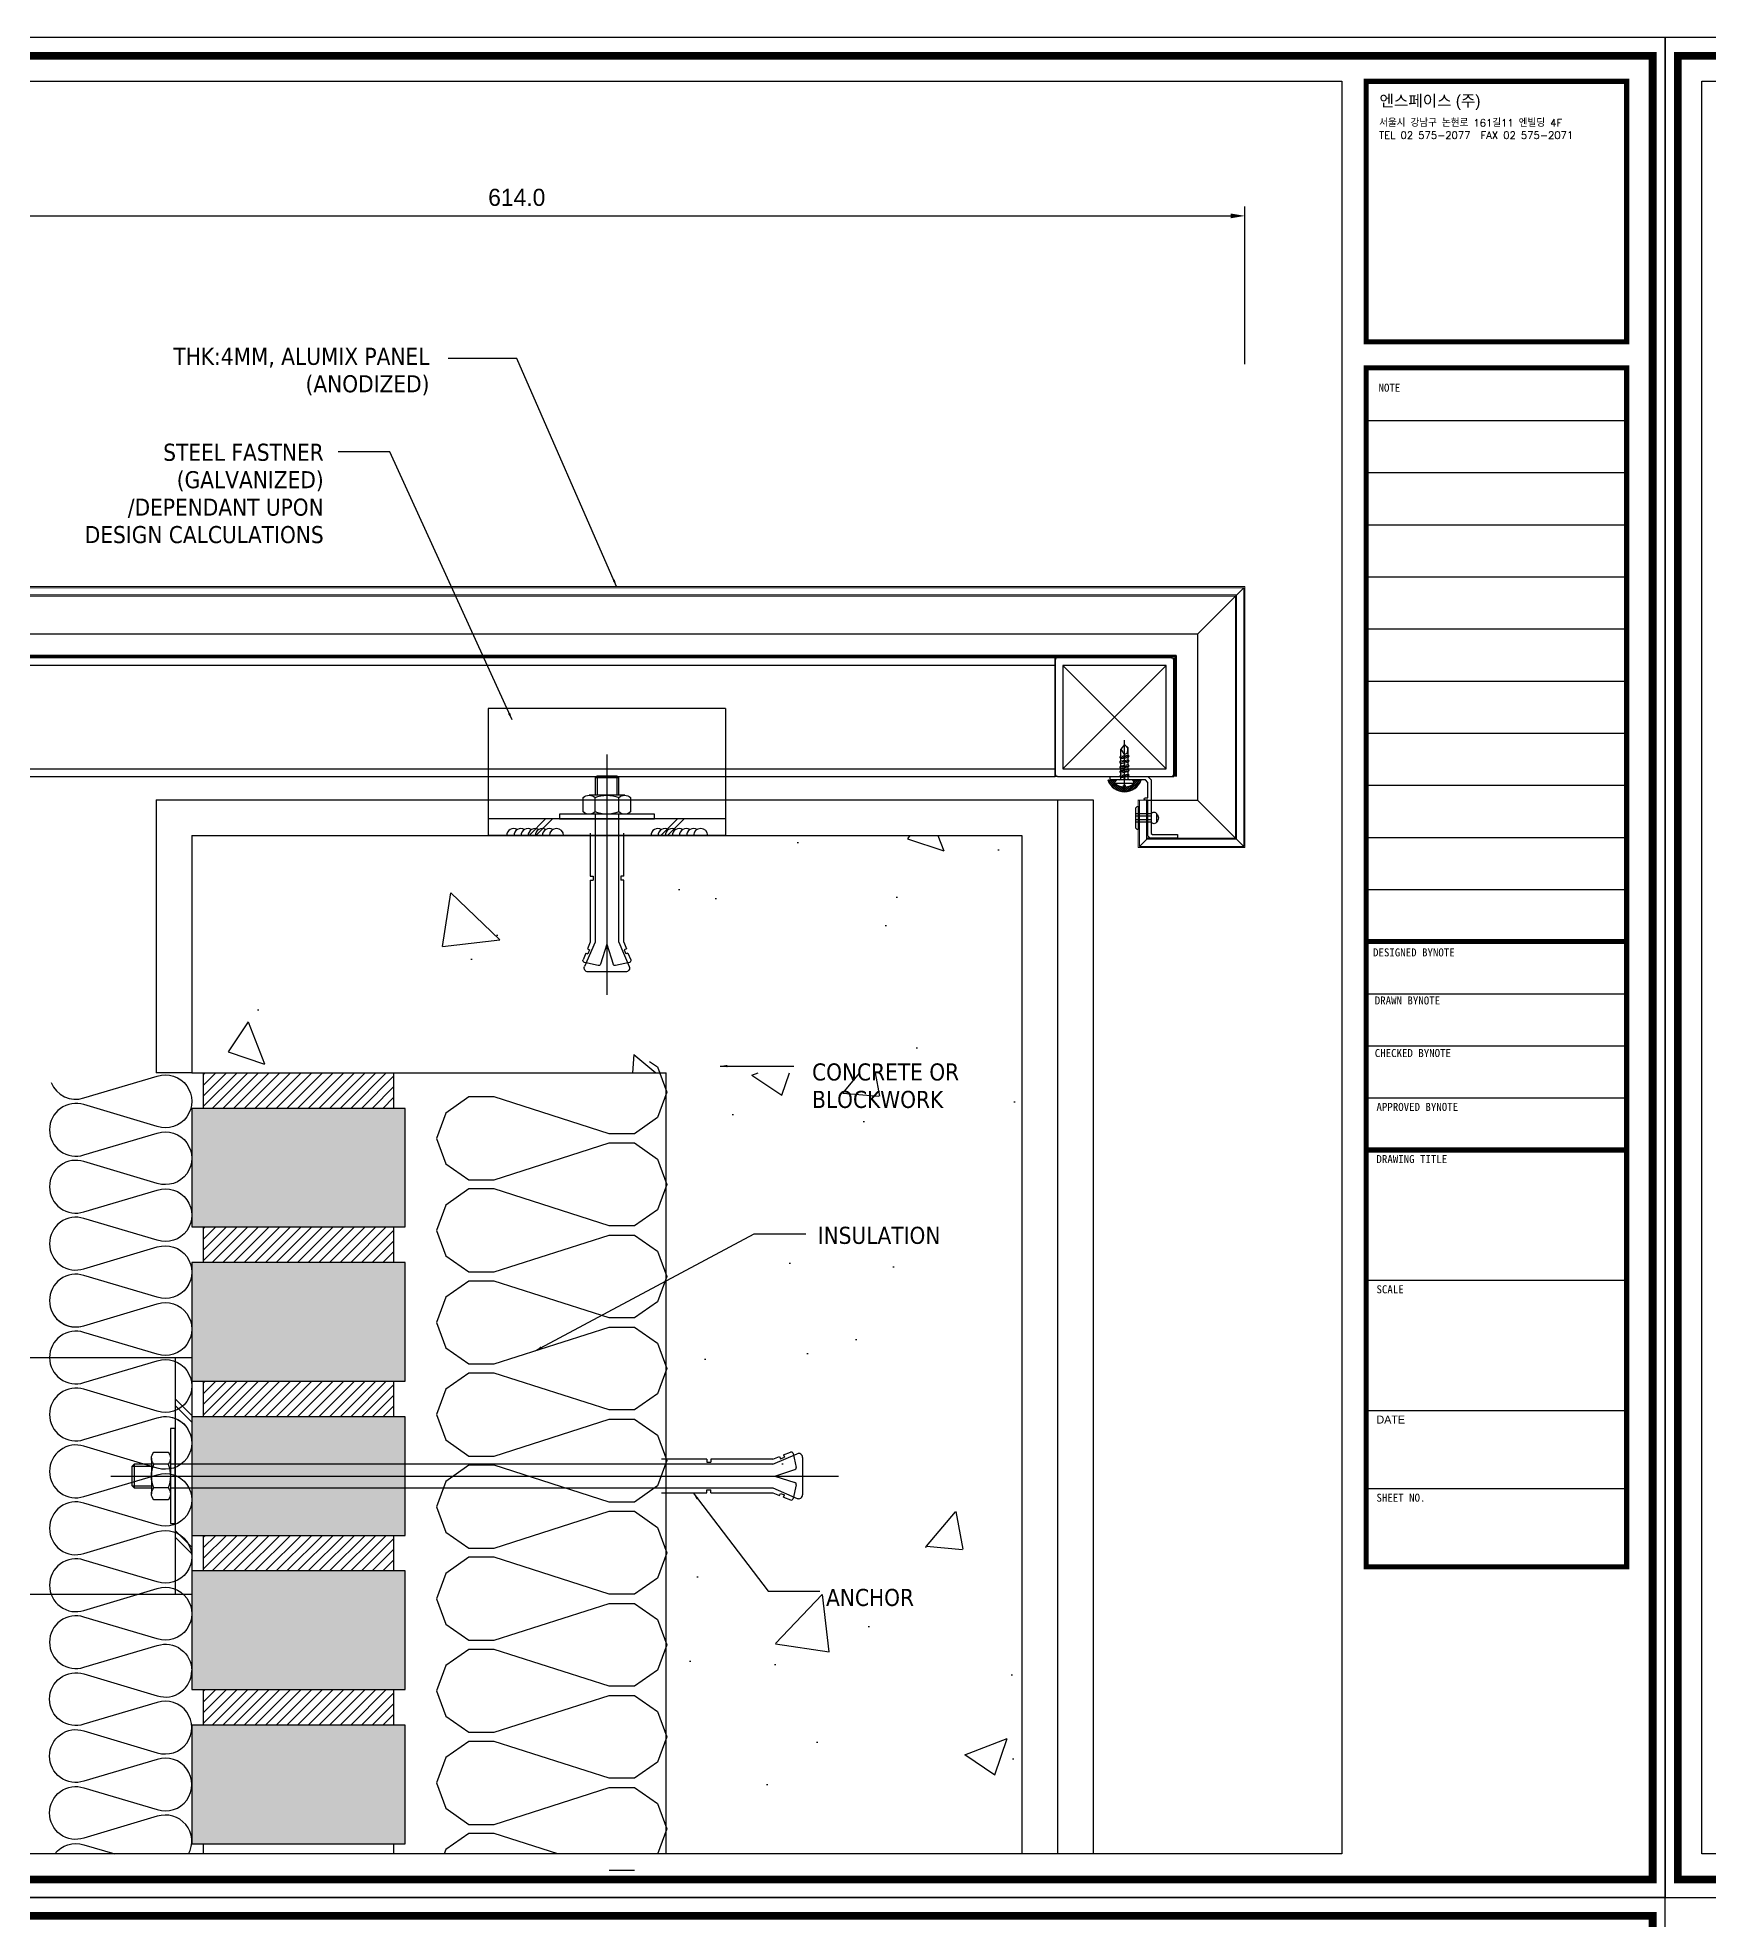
# Model space of a CAD drawing. Header units: millimetres. Extents: x 7297 to 60227, y -7497 to 19324.
# Drawn here: x 10478 to 11182, y 8174 to 8967 of the extents above; entities that cross this region are included whole.
import ezdxf

# ---------------------------------------------------------------- set-up
doc = ezdxf.new("R2010")
doc.units = ezdxf.units.MM
doc.linetypes.add('HIDDEN', pattern=[0.375, 0.25, -0.125])
for name, color, linetype in [('NS_AL_MOLD', 7, 'Continuous'), ('NS_BRACKET_NUTS', 1, 'Continuous'), ('NS_BRICK', 14, 'Continuous'), ('NS_CAULKING', 8, 'Continuous'), ('NS_COL_D-GREY', 8, 'Continuous'), ('NS_COL_GREEN', 3, 'Continuous'), ('NS_COL_L-GREY', 8, 'Continuous'), ('NS_COL_RED', 1, 'Continuous'), ('NS_COL_WHITE', 7, 'Continuous'), ('NS_COL_YELLOW', 2, 'Continuous'), ('NS_CON', 8, 'Continuous'), ('NS_CON_LINE', 2, 'Continuous'), ('NS_DIM', 1, 'Continuous'), ('NS_FORM', 7, 'Continuous'), ('NS_FRAME', 253, 'Continuous'), ('NS_INSUL', 8, 'Continuous'), ('NS_PIPE_FRAME', 2, 'Continuous'), ('NS_RIVET_SCREW', 1, 'Continuous'), ('NS_TEXT', 2, 'Continuous'), ('NS_WATERPROOF', 150, 'Continuous'), ('NS_WELD', 1, 'Continuous')]:
    doc.layers.add(name, color=color, linetype=linetype)
doc.layers.add('NS_AL_PANEL', color=32, linetype='Continuous', lineweight=9)
doc.styles.add('Expo M', font='Expo M.ttf')
doc.styles.add('HGTXT', font='romans.shx', dxfattribs={"bigfont": 'whgtxt.shx'})
doc.dimstyles.new('DS2', dxfattribs={"dimscale": 2, "dimtxt": 1.8, "dimasz": 1.5, "dimexe": 1, "dimexo": 1, "dimgap": 0.5, "dimtad": 1, "dimtoh": 1, "dimdec": 1, "dimzin": 1, "dimdsep": 46, "dimtxsty": 'Expo M', "dimcen": 2, "dimadec": 1, "dimazin": 0, "dimtfac": 1, "dimtdec": 4, "dimtix": 1, "dimtmove": 1, "dimatfit": 3, "dimfxl": 1, "dimtolj": 1, "dimtzin": 1, "dimarcsym": 0})
doc.dimstyles.new('N-SPACE', dxfattribs={"dimscale": 4, "dimtxt": 1.8, "dimasz": 1.5, "dimexe": 1, "dimexo": 1, "dimgap": 1, "dimtad": 1, "dimtoh": 1, "dimdec": 1, "dimzin": 1, "dimdsep": 46, "dimtxsty": 'Expo M', "dimcen": 2, "dimclrd": 1, "dimclre": 1, "dimclrt": 2, "dimadec": 1, "dimazin": 0, "dimtfac": 1, "dimtdec": 1, "dimtix": 1, "dimtmove": 1, "dimatfit": 3, "dimfxl": 1, "dimtolj": 1, "dimtzin": 1, "dimarcsym": 0})

# ---------------------------------------------------------------- blocks, each defined once
blk = doc.blocks.new('AL-TEMPLATE')
at = {"color": 8}
for p, q in [((2716.82, 1392.97), (2800.02, 1392.97)), ((2716.82, 1376.33), (2800.02, 1376.33)), ((2716.82, 1359.69), (2800.02, 1359.69)), ((2716.82, 1343.05), (2800.02, 1343.05)), ((2716.82, 1326.41), (2800.02, 1326.41)), ((2716.82, 1309.77), (2800.02, 1309.77)), ((2716.82, 1293.13), (2800.02, 1293.13)), ((2716.82, 1276.49), (2800.02, 1276.49)), ((2716.82, 1259.85), (2800.02, 1259.85)), ((2716.82, 1243.21), (2800.02, 1243.21)), ((2716.82, 1209.93), (2800.02, 1209.93)), ((2716.82, 1193.29), (2800.02, 1193.29)), ((2716.82, 1176.65), (2800.02, 1176.65)), ((2716.82, 1118.41), (2800.02, 1118.41)), ((2716.82, 1076.81), (2800.02, 1076.81)), ((2716.82, 1051.85), (2800.02, 1051.85))]:
    blk.add_line(p, q, dxfattribs=at)
at = {"color": 7, "ltscale": 2}
blk.add_lwpolyline([(1972.34, 1515.25), (1972.34, 921.25), (2812.34, 921.25), (2812.34, 1515.25)], close=True, dxfattribs=at)
at = {"color": 8}
for points, const_width in [([(1976.34, 1509.45), (2808.34, 1509.45), (2808.34, 927.05), (1976.34, 927.05)], 2.5), ([(2716.82, 1501.32), (2800.02, 1501.32), (2800.02, 1418.12), (2716.82, 1418.12)], 1.66), ([(2716.82, 1409.8), (2800.02, 1409.8), (2800.02, 1026.89), (2716.82, 1026.89)], 1.66)]:
    blk.add_lwpolyline(points, close=True, dxfattribs=dict(at, const_width=const_width))
at = {"color": 9}
blk.add_lwpolyline([(1984.07, 1501.32), (2709.08, 1501.32), (2709.08, 935.18), (1984.07, 935.18)], close=True, dxfattribs=at)
at = {"color": 8, "const_width": 1.66}
for points in [[(2716.82, 1226.57), (2800.02, 1226.57)], [(2716.82, 1160.01), (2800.02, 1160.01)]]:
    blk.add_lwpolyline(points, dxfattribs=at)
at = {"color": 146, "true_color": 0x105689, "insert": (2721.06, 1496.93), "char_height": 3.6698, "attachment_point": 1, "style": 'HGTXT'}
blk.add_mtext('{\\fExpo M|b0|i0|c129|p18;엔스페이스 (주)}', dxfattribs=at)
at = {"insert": (2720.94, 1489.17), "char_height": 2.3487, "attachment_point": 1, "style": 'HGTXT'}
blk.add_mtext('서울시 강남구 논현로 161길11 엔빌딩 4F\\PTEL 02 575-2077  FAX 02 575-2071', dxfattribs=at)
at = {"color": 8, "attachment_point": 1}
for s, insert, char_height, width in [('NOTE', (2720.76, 1404.73), 2.556, 438.9676), ('DESIGNED BYNOTE', (2719.01, 1224.39), 2.5559, 438.9676), ('DRAWN BYNOTE', (2719.56, 1209.04), 2.5559, 438.9676), ('CHECKED BYNOTE', (2719.56, 1192.25), 2.5559, 438.9676), ('APPROVED BYNOTE', (2720.1, 1175.04), 2.5559, 438.9676), ('DRAWING TITLE', (2720.1, 1158.4), 2.5559, 438.9675), ('SCALE', (2720.1, 1116.8), 2.556, 438.9675), ('{\\fﾱﾼﾸﾲ|b0|i0|c129|p49;DATE}', (2720.1, 1075.2), 2.5559, 438.9675), ('SHEET NO.', (2720.1, 1050.24), 2.556, 438.9675)]:
    blk.add_mtext(s, dxfattribs=dict(at, insert=insert, char_height=char_height, width=width))
blk = doc.blocks.new('A$C0843732F')
for centre, start in [((0, -3), 90), ((0, -6), 150), ((0, -9), 150), ((0, -12), 150), ((0, -15), 150), ((0, -18), 150), ((0, -21), 150)]:
    blk.add_arc(centre, 3, start, 270)
blk = doc.blocks.new('set anchor')
for p, q in [((0, -27.17), (0, 74.08)), ((7.88, 64.5), (-7.88, 64.5)), ((-8.89, 56.51), (-10.05, 59.42)), ((-3.66, 61.83), (-9.46, 60.55)), ((-5, 52), (-9.41, 62.17)), ((-8.89, 56.51), (-7.98, 56.85)), ((-7.29, 55.15), (-7.98, 56.85)), ((0, 52.83), (-2.69, 61.27)), ((0, 52.83), (2.69, 61.27)), ((9.46, 60.55), (3.66, 61.83)), ((5, 52), (9.41, 62.17)), ((7.29, 55.15), (7.98, 56.85)), ((8.89, 56.51), (7.98, 56.85)), ((8.89, 56.51), (10.05, 59.42)), ((-8.2, 54.79), (-7.29, 55.15)), ((-7.08, 52), (-8.2, 54.79)), ((-7.08, 25.83), (-7.08, 52)), ((-5, -2), (-5, 52)), ((5, 52), (5, -2)), ((7.08, 52), (8.2, 54.79)), ((7.08, 52), (7.08, 25.83)), ((8.2, 54.79), (7.29, 55.15)), ((-7.08, 25.83), (-5.83, 25.83)), ((-7.08, 6), (-7.08, 24.17)), ((-7.08, 24.17), (-5.83, 24.17)), ((-5.83, 24.17), (-5.83, 25.83)), ((7.08, 25.83), (5.83, 25.83)), ((5.83, 24.17), (5.83, 25.83)), ((7.08, 24.17), (5.83, 24.17)), ((7.08, 24.17), (7.08, 6)), ((-20, 0), (20, 0)), ((-20, -2), (-20, 0)), ((20, 0), (20, -2)), ((20, -2), (-20, -2)), ((7.5, -2), (-7.5, -2)), ((7.5, -2), (-7.5, -2)), ((-5, -3.01), (-5, -9)), ((5, -3.01), (5, -9)), ((7.5, -10), (-7.5, -10)), ((-5, -17.36), (-5, -10)), ((-4.17, -18.19), (-4.17, -10)), ((4.17, -18.19), (4.17, -9.99)), ((5, -9.99), (5, -17.36)), ((5, -17.36), (-5, -17.36)), ((-4.17, -18.19), (-5, -17.36)), ((-4.17, -18.19), (4.17, -18.19)), ((5, -17.36), (4.17, -18.19))]:
    blk.add_line(p, q)
blk.add_lwpolyline([(5, -3.01, 0.202073), (-5, -3.01, 0.404145), (-10, -3.01), (-10, -8.99, 0.404145), (-5, -8.99, 0.202073), (5, -8.99, 0.404145), (10, -8.99), (10, -3.01, 0.404145)], format="xyb", close=True)
for centre, radius, start, end in [((-7.88, 62.83), 1.67, 90, 203.42869), ((7.88, 62.83), 1.67, 336.57131, 90), ((-9.28, 59.73), 0.833, 102.52881, 201.80141), ((-3.48, 61.02), 0.833, 17.65012, 102.52881), ((3.48, 61.02), 0.833, 77.47119, 162.34988), ((9.28, 59.73), 0.833, 338.19859, 77.47119)]:
    blk.add_arc(centre, radius, start, end)
blk = doc.blocks.new('피스')
for p, q in [((-4, 1.5), (-4, 1)), ((-4, 1.5), (4, 1.5)), ((-3, 0), (3, 0)), ((-0.5, 2.98), (-0.4, 2.3)), ((-0.4, 2.3), (0.4, 2.3)), ((0, 4.99), (0, -16.77)), ((0.5, 2.98), (0.4, 2.3)), ((4, 1.5), (4, 1)), ((2, -1.5), (-2, -2)), ((-1.5, -1.5), (-2, -2)), ((-2, -2), (-1.5, -2.5)), ((-1.5, -3.5), (-2, -4)), ((2, -3.5), (-2, -4)), ((-2, -4), (-1.5, -4.5)), ((-1.5, -5.5), (-2, -6)), ((2, -5.5), (-2, -6)), ((-2, -6), (-1.5, -6.5)), ((-1.5, -7.5), (-2, -8)), ((2, -7.5), (-2, -8)), ((-1.5, -0.5), (-1.5, -1.5)), ((1.5, -1), (-1.5, -1.5)), ((1.5, -2), (-1.5, -2.5)), ((-1.5, -2.5), (-1.5, -3.5)), ((1.5, -3), (-1.5, -3.5)), ((1.5, -4), (-1.5, -4.5)), ((-1.5, -4.5), (-1.5, -5.5)), ((1.5, -5), (-1.5, -5.5)), ((1.5, -6), (-1.5, -6.5)), ((-1.5, -6.5), (-1.5, -7.5)), ((1.5, -7), (-1.5, -7.5)), ((1.5, -0.5), (1.5, -1)), ((1.5, -1), (2, -1.5)), ((2, -1.5), (1.5, -2)), ((1.5, -2), (1.5, -3)), ((1.5, -3), (2, -3.5)), ((2, -3.5), (1.5, -4)), ((1.5, -4), (1.5, -5)), ((1.5, -5), (2, -5.5)), ((2, -5.5), (1.5, -6)), ((1.5, -6), (1.5, -7)), ((1.5, -7), (2, -7.5)), ((2, -7.5), (1.5, -8)), ((-2, -8), (-1.5, -8.5)), ((-1.5, -9.5), (-2, -10)), ((2, -9.5), (-2, -10)), ((-2, -10), (-1.5, -10.5)), ((1.5, -8), (-1.5, -8.5)), ((-1.5, -8.5), (-1.5, -9.5)), ((1.5, -9), (-1.5, -9.5)), ((1.5, -10), (-1.5, -10.5)), ((-1.5, -10.5), (-1.5, -13.5)), ((0, -15), (-1.5, -13.5)), ((-1.27, -13.54), (-1.27, -11.97)), ((0, -15), (-1.27, -13.54)), ((0, -15), (1.5, -13.03)), ((1.5, -13.03), (0.6, -11.47)), ((1.5, -8), (1.5, -9)), ((1.5, -9), (2, -9.5)), ((2, -9.5), (1.5, -10)), ((1.5, -10), (1.5, -13.03))]:
    blk.add_line(p, q)
for centre, radius, start, end in [((0, -3.08), 6.08, 94.71456, 131.11209), ((-3, 1), 1, 180, 270), ((-2, -0.5), 0.5, 0, 90), ((0, -3.08), 6.08, 48.88791, 85.28544), ((2, -0.5), 0.5, 90, 180), ((3, 1), 1, 270, 0), ((-0.27, -11.97), 1, 30.08633, 180)]:
    blk.add_arc(centre, radius, start, end)
blk = doc.blocks.new('N-SCREW')
blk.add_blockref('피스', (17.25, -1.03))
blk = doc.blocks.new('AL-PROFILE')
for p, q in [((2521.26, 4123.63), (2519.76, 4122.13)), ((2519.76, 4122.13), (2519.76, 4099.63)), ((2537.05, 4123.63), (2521.26, 4123.63)), ((2521.26, 4121.13), (2522.26, 4122.13)), ((2521.26, 4114.63), (2521.26, 4121.13)), ((2522.26, 4122.13), (2530.55, 4122.13)), ((2530.55, 4122.13), (2531.05, 4122.63)), ((2531.05, 4122.63), (2531.55, 4122.13)), ((2531.55, 4122.13), (2537.05, 4122.13)), ((2537.05, 4122.13), (2537.05, 4123.63)), ((2522.26, 4114.63), (2521.26, 4114.63)), ((2521.26, 4098.63), (2521.26, 4113.63)), ((2521.26, 4113.63), (2522.26, 4113.63)), ((2526.31, 4102.28), (2526.31, 4109.98)), ((2517.44, 4104.38, 0), (2517.44, 4107.88, 0)), ((2519.76, 4107.88), (2526.31, 4107.88)), ((2519.76, 4106.88), (2526.31, 4106.88)), ((2519.76, 4105.38), (2526.31, 4105.38)), ((2519.76, 4104.38), (2526.31, 4104.38)), ((2519.26, 4099.13), (2508.76, 4099.13)), ((2508.76, 4099.13), (2508.76, 4097.63)), ((2508.76, 4097.63), (2520.26, 4097.63)), ((2519.76, 4099.63), (2519.26, 4099.13)), ((2520.26, 4097.63), (2521.26, 4098.63))]:
    blk.add_line(p, q)
at = {"ltscale": 3}
for p, q in [((2525.26, 4111.03), (2525.26, 4101.23)), ((2519.76, 4107.88), (2519.76, 4104.38))]:
    blk.add_line(p, q, dxfattribs=at)
for centre, radius, start, end in [((2522.26, 4114.13), 0.5, 270, 90), ((2525.26, 4109.98), 1.05, 0, 90), ((2518.95, 4106.13, 0), 2.2, 133.00287, 226.99713), ((2518.6, 4107.29), 1.3, 27.34705, 152.65295), ((2518.6, 4104.98), 1.3, 207.34705, 332.65295), ((2525.26, 4102.28), 1.05, 270, 0)]:
    blk.add_arc(centre, radius, start, end)
blk = doc.blocks.new('*D279')
at = {"layer": 'NS_DIM', "color": 1, "lineweight": -2, "transparency": 16777216}
for p, q in [((10372.8, 8829.23), (10372.8, 8895.71)), ((10986.8, 8829.23), (10986.8, 8895.71)), ((10378.8, 8891.71), (10980.8, 8891.71))]:
    blk.add_line(p, q, dxfattribs=at)
at = {"layer": 'NS_DIM', "color": 1, "transparency": 16777216}
for points in [[(10378.8, 8892.71), (10378.8, 8890.71), (10372.8, 8891.71)], [(10980.8, 8892.71), (10980.8, 8890.71), (10986.8, 8891.71)]]:
    blk.add_solid(points, dxfattribs=at)
at = {"layer": 'NS_DIM', "color": 2, "transparency": 16777216, "insert": (10679.8, 8899.49), "char_height": 7.2, "attachment_point": 5, "style": 'Expo M'}
blk.add_mtext('\\A1;614.0', dxfattribs=at)
blk = doc.blocks.new('*U98')
for p, q in [((1, 50), (0, 50)), ((0, 49), (0, 50)), ((0, 49), (0, 1)), ((49, 50), (1, 50)), ((49, 50), (50, 50)), ((50, 49), (50, 50)), ((50, 1), (50, 49)), ((3.2, 3.2), (46.8, 46.8)), ((46.8, 3.2), (3.2, 46.8)), ((0, 1), (0, 0)), ((1, 0), (0, 0)), ((50, 1), (50, 0)), ((1, 0), (49, 0)), ((49, 0), (50, 0))]:
    blk.add_line(p, q)
blk.add_lwpolyline([(3.2, 46.8), (3.2, 3.2), (46.8, 3.2), (46.8, 46.8)], close=True)
for centre, start, end in [((1, 49), 90, 180), ((49, 49), 0, 90), ((1, 1), 180, 270), ((49, 1), 270, 0)]:
    blk.add_arc(centre, 1, start, end)
blk = doc.blocks.new('*U165')
blk.add_lwpolyline([(0, 0), (50, 0), (50, 434), (0, 434)], close=True)
at = {"linetype": 'HIDDEN'}
blk.add_lwpolyline([(3.2, 0), (46.8, 0), (46.8, 434), (3.2, 434)], close=True, dxfattribs=at)

msp = doc.modelspace()

# ---------------------------------------------------------------- hatches: boundary and pattern name
at = {"layer": 'NS_CAULKING'}
h = msp.add_hatch(dxfattribs=at)
h.set_pattern_fill('ANSI37', color=256, scale=5, angle=180, style=0)
h.set_pattern_definition([(225, (8445.04665, 4622.00405), (0.44194174, -0.44194174), []), (315, (8445.04665, 4622.00405), (0.44194174, 0.44194174), [])])
h.paths.add_polyline_path([(10932.01, 8652.43, 0.160163), (10935.51, 8650.95), (10935.61, 8651.63), (10936.01, 8651.63), (10936.01, 8648.94, -0.318728), (10928.97, 8653.93), (10933.01, 8653.93, 0.414214), (10932.01, 8652.93)])
h.paths.add_polyline_path([(10936.01, 8648.94), (10936.01, 8651.63), (10936.41, 8651.63), (10936.51, 8650.95, 0.160163), (10940.01, 8652.43), (10940.01, 8652.93, 0.414214), (10939.01, 8653.93), (10943.06, 8653.93, -0.318728)])
at = {"layer": 'NS_COL_D-GREY'}
h = msp.add_hatch(dxfattribs=at)
h.set_pattern_fill('ANSI31', color=256)
h.set_pattern_definition([(45, (18744.689, -75873.2052), (-2.24506403, 2.24506403), [])])
h.paths.add_polyline_path([(10547.8, 8530.49), (10627.8, 8530.49), (10627.8, 8515.49), (10547.8, 8515.49)])
h = msp.add_hatch(dxfattribs=at)
h.set_pattern_fill('ANSI31', color=256)
h.set_pattern_definition([(45, (18744.689, -75938.2052), (-2.24506403, 2.24506403), [])])
h.paths.add_polyline_path([(10547.8, 8465.49), (10627.8, 8465.49), (10627.8, 8450.49), (10547.8, 8450.49)])
h = msp.add_hatch(dxfattribs=at)
h.set_pattern_fill('ANSI31', color=256)
h.set_pattern_definition([(45, (18744.689, -76003.2052), (-2.24506403, 2.24506403), [])])
h.paths.add_polyline_path([(10547.8, 8400.49), (10627.8, 8400.49), (10627.8, 8385.49), (10547.8, 8385.49)])
h = msp.add_hatch(dxfattribs=at)
h.set_pattern_fill('ANSI31', color=256)
h.set_pattern_definition([(45, (18744.689, -76068.2052), (-2.24506403, 2.24506403), [])])
h.paths.add_polyline_path([(10547.8, 8335.49), (10627.8, 8335.49), (10627.8, 8320.49), (10547.8, 8320.49)])
h = msp.add_hatch(dxfattribs=at)
h.set_pattern_fill('ANSI31', color=256)
h.set_pattern_definition([(45, (18744.689, -76133.2052), (-2.24506403, 2.24506403), [])])
h.paths.add_polyline_path([(10547.8, 8270.49), (10627.8, 8270.49), (10627.8, 8255.49), (10547.8, 8255.49)])
at = {"layer": 'NS_CON'}
h = msp.add_hatch(dxfattribs=at)
h.set_pattern_fill('AR-CONC', color=256, angle=-90)
h.set_pattern_definition([(320, (22865.35, -108420.72), (-15.93909, -182.18467), [19.05, -209.55]), (265, (22865.35, -108420.72), (191.05685, 35.24342), [15.24, -167.64058]), (10.45144, (22864.02, -108435.9), (175.11775, -146.94125), [16.19, -178.09024]), (316.1842, (22916.15, -108420.72), (-42.04233, -271.07904), [28.575, -314.325]), (6.63556, (22912.65, -108443.3), (247.4261, -237.40413), [24.285, -267.1356]), (261.18415, (22916.15, -108420.72), (247.4261, -237.40413), [22.85997, -251.4597]), (291, (22903.45, -108446.12), (-102.2652, -151.6144), [19.05, -209.55]), (236, (22903.45, -108446.12), (184.18797, -61.80203), [15.24, -167.64]), (341.45144, (22894.93, -108458.75), (81.92277, -213.41642), [16.19, -178.08994]), (307.5, (22865.35, -108420.72), (84.55504, -3.088603), [0, -165.608, 0, -170.18, 0, -168.275]), (277.5, (22865.35, -108420.72), (100.180575, -66.81966), [0, -97.028, 0, -161.798, 0, -64.135]), (237.5, (22865.35, -108364.08), (-5.728744, -135.590595), [0, -63.5, 0, -198.12, 0, -262.89]), (227.5, (22865.35, -108338.68), (25.42649, -148.12918), [0, -82.55, 0, -131.572, 0, -186.69])])
h.paths.add_polyline_path([(10892.8, 8530.49), (10892.8, 8630.49), (10542.8, 8630.49), (10542.8, 8530.49)])
h = msp.add_hatch(dxfattribs=at)
h.set_pattern_fill('AR-CONC', color=256)
h.set_pattern_definition([(50, (128357.82, 20419.2), (182.18467, -15.93909), [19.05, -209.55]), (355, (128357.82, 20419.2), (-35.24342, 191.05685), [15.24, -167.64058]), (100.45144, (128373, 20417.87), (146.94125, 175.11775), [16.19, -178.09024]), (46.1842, (128357.82, 20470), (271.07904, -42.04233), [28.575, -314.325]), (96.63556, (128380.4, 20466.5), (237.40413, 247.4261), [24.285, -267.1356]), (351.18415, (128357.82, 20470), (237.40413, 247.4261), [22.85997, -251.4597]), (21, (128383.22, 20457.3), (151.6144, -102.2652), [19.05, -209.55]), (326, (128383.22, 20457.3), (61.80203, 184.18797), [15.24, -167.64]), (71.45144, (128395.85, 20448.78), (213.41642, 81.92277), [16.19, -178.08994]), (37.5, (128357.815, 20419.2), (3.088603, 84.55504), [0, -165.608, 0, -170.18, 0, -168.275]), (7.5, (128357.815, 20419.2), (66.81966, 100.180575), [0, -97.028, 0, -161.798, 0, -64.135]), (327.5, (128301.17, 20419.2), (135.590595, -5.728744), [0, -63.5, 0, -198.12, 0, -262.89]), (317.5, (128275.77, 20419.2), (148.12918, 25.42649), [0, -82.55, 0, -131.572, 0, -186.69])])
h.paths.add_polyline_path([(10742.8, 8530.49), (10892.8, 8530.49), (10892.8, 8201.17), (10742.8, 8201.17)])
h = msp.add_hatch(color=256, dxfattribs=at)
h.dxf.hatch_style = 1
h.paths.add_polyline_path([(10542.8, 8465.49), (10632.8, 8465.49), (10632.8, 8515.49), (10542.8, 8515.49)])
h = msp.add_hatch(color=256, dxfattribs=at)
h.dxf.hatch_style = 1
h.paths.add_polyline_path([(10542.8, 8400.49), (10632.8, 8400.49), (10632.8, 8450.49), (10542.8, 8450.49)])
h = msp.add_hatch(color=256, dxfattribs=at)
h.dxf.hatch_style = 1
h.paths.add_polyline_path([(10542.8, 8335.49), (10632.8, 8335.49), (10632.8, 8385.49), (10542.8, 8385.49)])
h = msp.add_hatch(color=256, dxfattribs=at)
h.dxf.hatch_style = 1
h.paths.add_polyline_path([(10542.8, 8270.49), (10632.8, 8270.49), (10632.8, 8320.49), (10542.8, 8320.49)])
h = msp.add_hatch(color=256, dxfattribs=at)
h.dxf.hatch_style = 1
h.paths.add_polyline_path([(10542.8, 8205.49), (10632.8, 8205.49), (10632.8, 8255.49), (10542.8, 8255.49)])

# ---------------------------------------------------------------- linework, layer by layer
at = {"layer": 'NS_AL_PANEL'}
for p, q in [((10372.8, 8735.43), (10986.8, 8735.43)), ((10373.3, 8734.93), (10986.3, 8734.93)), ((10982.8, 8731.43), (10986.3, 8734.93)), ((10986.3, 8734.93), (10986.3, 8625.93)), ((10986.8, 8735.43), (10986.8, 8625.43)), ((10983.3, 8731.93), (10376.3, 8731.93)), ((10982.8, 8731.43), (10376.8, 8731.43)), ((10982.8, 8731.43), (10982.8, 8629.43)), ((10983.3, 8731.93), (10983.3, 8628.93)), ((10941.8, 8645.49), (10941.8, 8625.43)), ((10945.8, 8645.43), (10941.8, 8645.43)), ((10942.3, 8645.49), (10942.3, 8625.93)), ((10945.3, 8645.49), (10945.3, 8628.93)), ((10945.8, 8645.49), (10945.8, 8629.43)), ((10941.8, 8625.43), (10986.8, 8625.43)), ((10945.8, 8629.43), (10942.3, 8625.93)), ((10942.3, 8625.93), (10986.3, 8625.93)), ((10945.3, 8628.93), (10983.3, 8628.93)), ((10945.8, 8629.43), (10982.8, 8629.43)), ((10982.8, 8629.43), (10986.3, 8625.93))]:
    msp.add_line(p, q, dxfattribs=at)
at = {"layer": 'NS_BRACKET_NUTS'}
for p, q in [((10767.8, 8683.99), (10667.8, 8683.99)), ((10667.8, 8683.99), (10667.8, 8630.49)), ((10767.8, 8683.99), (10767.8, 8630.49)), ((10767.8, 8637.49), (10667.8, 8637.49)), ((10767.8, 8630.49), (10667.8, 8630.49)), ((10535.8, 8410.49), (10535.8, 8310.49))]:
    msp.add_line(p, q, dxfattribs=at)
msp.add_lwpolyline([(10437.8, 8410.49), (10542.8, 8410.49), (10542.8, 8310.49), (10437.8, 8310.49)], close=True, dxfattribs=at)
at = {"layer": 'NS_BRICK'}
for points in [[(10542.8, 8465.49), (10632.8, 8465.49), (10632.8, 8515.49), (10542.8, 8515.49)], [(10542.8, 8400.49), (10632.8, 8400.49), (10632.8, 8450.49), (10542.8, 8450.49)], [(10542.8, 8335.49), (10632.8, 8335.49), (10632.8, 8385.49), (10542.8, 8385.49)], [(10542.8, 8270.49), (10632.8, 8270.49), (10632.8, 8320.49), (10542.8, 8320.49)], [(10542.8, 8205.49), (10632.8, 8205.49), (10632.8, 8255.49), (10542.8, 8255.49)]]:
    msp.add_lwpolyline(points, close=True, dxfattribs=at)
at = {"layer": 'NS_CAULKING'}
msp.add_arc((10936.01, 8656.4), 7.46, 199.2859, 340.7141, dxfattribs=at)
at = {"layer": 'NS_COL_D-GREY'}
for p, q in [((10527.8, 8645.49), (10922.8, 8645.49)), ((10527.8, 8645.49), (10527.8, 8530.49)), ((10907.8, 8645.49), (10907.8, 8201.17)), ((10922.8, 8645.49), (10922.8, 8201.17)), ((10542.8, 8530.49), (10527.8, 8530.49))]:
    msp.add_line(p, q, dxfattribs=at)
for points in [[(10547.8, 8530.49), (10627.8, 8530.49), (10627.8, 8515.49), (10547.8, 8515.49)], [(10547.8, 8465.49), (10627.8, 8465.49), (10627.8, 8450.49), (10547.8, 8450.49)], [(10547.8, 8400.49), (10627.8, 8400.49), (10627.8, 8385.49), (10547.8, 8385.49)], [(10547.8, 8335.49), (10627.8, 8335.49), (10627.8, 8320.49), (10547.8, 8320.49)], [(10547.8, 8270.49), (10627.8, 8270.49), (10627.8, 8255.49), (10547.8, 8255.49)]]:
    msp.add_lwpolyline(points, close=True, dxfattribs=at)
for points in [[(10547.8, 8201.17), (10547.8, 8205.49), (10627.8, 8205.49), (10627.8, 8201.17)], [(10627.8, 8190.49), (10547.8, 8190.49)]]:
    msp.add_lwpolyline(points, dxfattribs=at)
at = {"layer": 'NS_COL_GREEN'}
for p, q in [((10787.8, 8365.49), (10797.97, 8369.9)), ((10787.8, 8365.49), (10533.8, 8365.49)), ((10800.3, 8368.37), (10800.3, 8352.61)), ((10533.8, 8355.49), (10787.8, 8355.49)), ((10787.8, 8355.49), (10797.97, 8351.08))]:
    msp.add_line(p, q, dxfattribs=at)
for centre, start, end in [((10798.64, 8368.37), 0, 113.42869), ((10798.64, 8352.61), 246.57131, 0)]:
    msp.add_arc(centre, 1.67, start, end, dxfattribs=at)
at = {"layer": 'NS_COL_L-GREY'}
for p, q in [((10966.8, 8715.43), (10982.8, 8731.43)), ((10966.8, 8715.43), (10392.8, 8715.43)), ((10966.8, 8715.43), (10966.8, 8645.43)), ((10945.8, 8645.43), (10966.8, 8645.43)), ((10966.8, 8645.43), (10982.8, 8629.43))]:
    msp.add_line(p, q, dxfattribs=at)
at = {"layer": 'NS_COL_RED', "ltscale": 8}
for p, q in [((10691.97, 8637.49), (10684.97, 8630.49)), ((10694.8, 8637.49), (10687.8, 8630.49)), ((10747.53, 8637.49), (10740.53, 8630.49)), ((10750.36, 8637.49), (10743.36, 8630.49)), ((10535.8, 8393.05), (10542.8, 8386.05)), ((10535.8, 8390.22), (10542.8, 8383.22)), ((10535.8, 8337.48), (10542.8, 8330.48)), ((10535.8, 8334.66), (10542.8, 8327.66))]:
    msp.add_line(p, q, dxfattribs=at)
at = {"layer": 'NS_COL_RED'}
for p, q in [((10508.64, 8360.49), (10815.51, 8360.49)), ((10800.3, 8360.49), (10800.3, 8360.49))]:
    msp.add_line(p, q, dxfattribs=at)
at = {"layer": 'NS_COL_WHITE'}
for p, q in [((10533.8, 8380.49), (10533.8, 8340.49)), ((10535.8, 8380.49), (10533.8, 8380.49)), ((10535.8, 8340.49), (10535.8, 8380.49)), ((10533.8, 8367.99), (10533.8, 8352.99)), ((10533.8, 8367.99), (10533.8, 8352.99)), ((10533.8, 8340.49), (10535.8, 8340.49))]:
    msp.add_line(p, q, dxfattribs=at)
at = {"layer": 'NS_COL_YELLOW'}
for p, q in [((10792.31, 8369.38), (10795.23, 8370.54)), ((10792.31, 8369.38), (10792.65, 8368.47)), ((10796.35, 8369.95), (10797.64, 8364.15)), ((10518.45, 8365.49), (10517.61, 8364.66)), ((10517.61, 8356.32), (10517.61, 8364.66)), ((10517.61, 8364.66), (10525.82, 8364.66)), ((10518.45, 8365.49), (10518.45, 8355.49)), ((10525.82, 8365.49), (10518.45, 8365.49)), ((10525.8, 8367.99), (10525.8, 8352.99)), ((10532.79, 8365.49), (10526.8, 8365.49)), ((10759.97, 8367.57), (10740.8, 8367.57)), ((10759.97, 8367.57), (10759.97, 8366.32)), ((10759.97, 8366.32), (10761.64, 8366.32)), ((10761.64, 8367.57), (10761.64, 8366.32)), ((10787.8, 8367.57), (10761.64, 8367.57)), ((10787.8, 8367.57), (10790.59, 8368.69)), ((10788.64, 8360.49), (10797.08, 8363.18)), ((10790.59, 8368.69), (10790.95, 8367.78)), ((10790.95, 8367.78), (10792.65, 8368.47)), ((10517.61, 8356.32), (10518.45, 8355.49)), ((10517.61, 8356.32), (10525.81, 8356.32)), ((10518.45, 8355.49), (10525.8, 8355.49)), ((10532.79, 8355.49), (10526.8, 8355.49)), ((10740.8, 8353.41), (10759.97, 8353.41)), ((10759.97, 8354.66), (10761.64, 8354.66)), ((10759.97, 8353.41), (10759.97, 8354.66)), ((10761.64, 8353.41), (10761.64, 8354.66)), ((10761.64, 8353.41), (10787.8, 8353.41)), ((10787.8, 8353.41), (10790.59, 8352.29)), ((10788.64, 8360.49), (10797.08, 8357.8)), ((10790.59, 8352.29), (10790.95, 8353.2)), ((10790.95, 8353.2), (10792.65, 8352.51)), ((10797.64, 8356.83), (10796.35, 8351.03)), ((10792.31, 8351.6), (10792.65, 8352.51)), ((10792.31, 8351.6), (10795.23, 8350.44))]:
    msp.add_line(p, q, dxfattribs=at)
msp.add_lwpolyline([(10532.79, 8365.49, -0.202073), (10532.79, 8355.49, -0.404145), (10532.79, 8350.49), (10526.81, 8350.49, -0.404145), (10526.81, 8355.49, -0.202073), (10526.81, 8365.49, -0.404145), (10526.81, 8370.49), (10532.79, 8370.49, -0.404145)], format="xyb", close=True, dxfattribs=at)
for centre, start, end in [((10795.53, 8369.77), 12.52881, 111.80141), ((10796.82, 8363.97), 287.65012, 12.52881), ((10796.82, 8357.01), 347.47119, 72.34988), ((10795.53, 8351.21), 248.19859, 347.47119)]:
    msp.add_arc(centre, 0.833, start, end, dxfattribs=at)
at = {"layer": 'NS_CON_LINE'}
for p, q in [((10542.8, 8630.49), (10892.8, 8630.49)), ((10542.8, 8630.49), (10542.8, 8530.49)), ((10892.8, 8630.49), (10892.8, 8201.17)), ((10542.8, 8530.49), (10742.8, 8530.49)), ((10742.8, 8201.17), (10742.8, 8530.49))]:
    msp.add_line(p, q, dxfattribs=at)
at = {"layer": 'NS_INSUL'}
for points in [[(10483.55, 8526.43, 0.397664), (10497.35, 8519.86), (10528.26, 8529.05, -1.372593), (10528.26, 8507.86), (10497.35, 8517.05, 0.509267), (10482.8, 8506.45, 0.509267), (10497.35, 8495.86), (10528.26, 8505.05, -1.372593), (10528.26, 8483.86), (10497.35, 8493.05, 0.509267), (10482.8, 8482.45, 0.509267), (10497.35, 8471.86), (10528.26, 8481.05, -1.372593), (10528.26, 8459.86), (10497.35, 8469.05, 0.509267), (10482.8, 8458.45, 0.509267), (10497.35, 8447.86), (10528.26, 8457.05, -1.372593), (10528.26, 8435.86), (10497.35, 8445.05, 0.509267), (10482.8, 8434.45, 0.509267), (10497.35, 8423.86), (10528.26, 8433.05, -1.372593), (10528.26, 8411.86), (10497.35, 8421.05, 0.509267), (10482.8, 8410.45, 0.509267), (10497.35, 8399.86), (10528.26, 8409.05, -1.372593), (10528.26, 8387.86), (10497.35, 8397.05, 0.509267), (10482.8, 8386.45, 0.509267), (10497.35, 8375.86), (10528.26, 8385.05, -0.509981), (10542.8, 8374.41)], [(10483.55, 8430.43, 0.397664), (10497.35, 8423.86), (10528.26, 8433.05, -1.372593), (10528.26, 8411.86), (10497.35, 8421.05, 0.509267), (10482.8, 8410.45, 0.509267), (10497.35, 8399.86), (10528.26, 8409.05, -1.372593), (10528.26, 8387.86), (10497.35, 8397.05, 0.509267), (10482.8, 8386.45, 0.509267), (10497.35, 8375.86), (10528.26, 8385.05, -1.372593), (10528.26, 8363.86), (10497.35, 8373.05, 0.509267), (10482.8, 8362.45, 0.509267), (10497.35, 8351.86), (10528.26, 8361.05, -1.372593), (10528.26, 8339.86), (10497.35, 8349.05, 0.509267), (10482.8, 8338.45, 0.509267), (10497.35, 8327.86), (10528.26, 8337.05, -1.372593), (10528.26, 8315.86), (10497.35, 8325.05, 0.509267), (10482.8, 8314.45, 0.509267), (10497.35, 8303.86), (10528.26, 8313.05, -1.372593), (10528.26, 8291.86), (10497.35, 8301.05, 0.509267), (10482.8, 8290.45, 0.509267), (10497.35, 8279.86), (10528.26, 8289.05, -0.509981), (10542.8, 8278.41)], [(10541.47, 8201.17, 0.675763), (10528.26, 8217.05), (10497.35, 8207.86, -0.509267), (10482.8, 8218.45, -0.509267), (10497.35, 8229.05), (10528.26, 8219.86, 1.372593), (10528.26, 8241.05), (10497.35, 8231.86, -0.509267), (10482.8, 8242.45, -0.509267), (10497.35, 8253.05), (10528.26, 8243.86, 1.372593), (10528.26, 8265.05), (10497.35, 8255.86, -0.509267), (10482.8, 8266.45, -0.509267), (10497.35, 8277.05), (10528.26, 8267.86, 0.509981), (10542.8, 8278.5)], [(10485.05, 8201.17, -0.319335), (10497.35, 8205.05), (10510.4, 8201.17)]]:
    msp.add_lwpolyline(points, format="xyb", dxfattribs=at)
for points in [[(10735.79, 8535.27), (10739.13, 8532.93), (10743.01, 8522.25), (10739.13, 8511.58), (10729.43, 8504.79), (10718.75, 8504.79), (10670.23, 8520.31), (10659.56, 8520.31), (10649.86, 8513.52), (10645.97, 8502.84), (10649.86, 8492.17), (10659.56, 8485.38), (10670.23, 8485.38), (10718.75, 8500.9), (10729.43, 8500.9), (10739.13, 8494.11), (10743.01, 8483.44), (10739.13, 8472.76), (10729.43, 8465.97), (10718.75, 8465.97), (10670.23, 8481.5), (10659.56, 8481.5), (10649.86, 8474.7), (10645.97, 8464.03), (10649.86, 8453.35), (10659.56, 8446.56), (10670.23, 8446.56), (10718.75, 8462.09), (10729.43, 8462.09), (10739.13, 8455.29), (10743.01, 8444.62), (10739.13, 8433.95), (10729.43, 8427.15), (10718.75, 8427.15), (10670.23, 8442.68), (10659.56, 8442.68), (10649.86, 8435.89), (10645.97, 8425.21), (10649.86, 8414.54), (10659.56, 8407.74), (10670.23, 8407.74), (10718.75, 8423.27), (10729.43, 8423.27), (10739.13, 8416.48), (10743.01, 8405.8), (10739.13, 8395.13), (10729.43, 8388.34), (10718.75, 8388.34), (10670.23, 8403.86), (10659.56, 8403.86), (10649.86, 8397.07), (10645.97, 8386.4), (10649.86, 8375.72), (10659.56, 8368.93), (10670.23, 8368.93), (10718.75, 8384.45), (10729.43, 8384.45), (10739.13, 8377.66), (10743.01, 8366.99), (10739.13, 8356.31), (10729.43, 8349.52), (10718.75, 8349.52), (10670.23, 8365.05), (10659.56, 8365.05), (10649.86, 8358.25), (10645.97, 8347.58), (10649.86, 8336.9), (10659.56, 8330.11), (10670.23, 8330.11), (10718.75, 8345.64), (10729.43, 8345.64), (10739.13, 8338.85), (10743.01, 8328.17), (10739.13, 8317.5), (10729.43, 8310.7), (10718.75, 8310.7), (10670.23, 8326.23), (10659.56, 8326.23), (10649.86, 8319.44), (10645.97, 8308.76), (10649.86, 8298.09), (10659.56, 8291.29), (10670.23, 8291.29), (10718.75, 8306.82), (10729.43, 8306.82), (10739.13, 8300.03), (10743.01, 8289.35), (10739.13, 8278.68), (10729.43, 8271.89), (10718.75, 8271.89), (10670.23, 8287.41), (10659.56, 8287.41), (10649.86, 8280.62), (10645.97, 8269.95)], [(10735.79, 8341.19), (10739.13, 8338.85), (10743.01, 8328.17), (10739.13, 8317.5), (10729.43, 8310.7), (10718.75, 8310.7), (10670.23, 8326.23), (10659.56, 8326.23), (10649.86, 8319.44), (10645.97, 8308.76), (10649.86, 8298.09), (10659.56, 8291.29), (10670.23, 8291.29), (10718.75, 8306.82), (10729.43, 8306.82), (10739.13, 8300.03), (10743.01, 8289.35), (10739.13, 8278.68), (10729.43, 8271.89), (10718.75, 8271.89), (10670.23, 8287.41), (10659.56, 8287.41), (10649.86, 8280.62), (10645.97, 8269.95), (10649.86, 8259.27), (10659.56, 8252.48), (10670.23, 8252.48), (10718.75, 8268.01), (10729.43, 8268.01), (10739.13, 8261.21), (10743.01, 8250.54), (10739.13, 8239.86), (10729.43, 8233.07), (10718.75, 8233.07), (10670.23, 8248.6), (10659.56, 8248.6), (10649.86, 8241.8), (10645.97, 8231.13), (10649.86, 8220.46), (10659.56, 8213.66), (10670.23, 8213.66), (10718.75, 8229.19), (10729.43, 8229.19), (10739.13, 8222.4), (10743.01, 8211.72), (10739.13, 8201.05)], [(10697.14, 8201.17), (10670.23, 8209.78), (10659.56, 8209.78), (10649.86, 8202.99), (10649.19, 8201.17)], [(10729.43, 8194.25), (10718.75, 8194.25)]]:
    msp.add_lwpolyline(points, dxfattribs=at)
at = {"layer": 'NS_WATERPROOF', "ltscale": 3}
for p, q in [((10957.8, 8706.43), (10421.8, 8706.43)), ((10957.8, 8705.93), (10422.3, 8705.93)), ((10957.3, 8706.43), (10957.3, 8655.43)), ((10957.8, 8706.43), (10957.8, 8655.43))]:
    msp.add_line(p, q, dxfattribs=at)

# ---------------------------------------------------------------- block references
at = {"layer": 'NS_AL_MOLD', "xscale": -1}
msp.add_blockref('AL-PROFILE', (13467.06, 4531.79), dxfattribs=at)
at = {"layer": 'NS_BRACKET_NUTS', "xscale": -1, "rotation": 180}
msp.add_blockref('set anchor', (10717.8, 8637.49), dxfattribs=at)
at = {"layer": 'NS_FORM', "xscale": 1.32, "yscale": 1.32, "zscale": 1.32}
for p in [(7451.71, 6966.73), (8560.51, 6966.73), (7451.71, 6182.65)]:
    msp.add_blockref('AL-TEMPLATE', p, dxfattribs=at)
at = {"layer": 'NS_FRAME', "rotation": 270}
msp.add_blockref('*U165', (10472.8, 8705.43), dxfattribs=at)
at = {"layer": 'NS_PIPE_FRAME'}
msp.add_blockref('*U98', (10906.8, 8655.43), dxfattribs=at)
at = {"layer": 'NS_RIVET_SCREW', "rotation": 180}
msp.add_blockref('N-SCREW', (10953.26, 8652.9), dxfattribs=at)
at = {"layer": 'NS_WELD', "extrusion": (0, 0, -1), "xscale": -1, "zscale": -1, "rotation": 90}
for p in [(-10699.56, 8630.49), (-10760.34, 8630.49)]:
    msp.add_blockref('A$C0843732F', p, dxfattribs=at)

# ---------------------------------------------------------------- texts
at = {"layer": 'NS_TEXT', "char_height": 7.2, "line_spacing_factor": 0.963855}
for s, insert, width, attachment_point in [('\\pxqr;{\\fTahoma|b0|i0|c0|p34;T\\fTahoma|b0|i0|c129|p34;HK:4MM,\\fTahoma|b0|i0|c0|p34; \\fTahoma|b0|i0|c129|p34;ALUMIX\\fTahoma|b0|i0|c0|p34; PANEL\\P(\\fTahoma|b0|i0|c129|p34;ANODIZED\\fTahoma|b0|i0|c0|p34;)}', (10642.99, 8836.12), 136.0889, 3), ('\\pxqr;{\\fTahoma|b0|i0|c0|p34;STEEL \\fTahoma|b0|i0|c129|p34;FASTNER\\fTahoma|b0|i0|c0|p34;\\P(GALVANIZED)\\fTahoma|b0|i0|c129|p34;\\P/DEPENDANT UPON DESIGN CALCULATIONS}', (10598.4, 8795.68), 115.6898, 3), ('\\pxql;{\\fTahoma|b0|i0|c129|p34;CONCRETE OR BLOCKWORK}', (10804.3, 8515.53), 101.8813, 7), ('\\pxql;{\\fTahoma|b0|i0|c0|p34;INSULATION}', (10806.67, 8465.57), 118.4981, 1), ('\\pxql;{\\fTahoma|b0|i0|c129|p34;ANCHOR}', (10911.99, 8305.58), 101.7894, 9)]:
    msp.add_mtext(s, dxfattribs=dict(at, insert=insert, width=width, attachment_point=attachment_point))

# ---------------------------------------------------------------- dimensions: what is measured, and where the dimension line sits
at = {"layer": 'NS_DIM'}
dim = msp.add_linear_dim(base=(10986.8, 8891.71), p1=(10372.8, 8825.23), p2=(10986.8, 8825.23), dimstyle='N-SPACE', dxfattribs=at)
dim.commit()
dim.dimension.update_dxf_attribs({"geometry": '*D279', "text_midpoint": (10679.8, 8899.49)})

# ---------------------------------------------------------------- leaders
for points in [[(10721.89, 8735.43), (10679.82, 8831.59), (10650.83, 8831.59)], [(10677.84, 8679.23), (10626.35, 8792.3), (10604.55, 8792.3)], [(10765.52, 8533.32), (10774.84, 8533.32), (10796.64, 8533.32)], [(10687.57, 8413.29), (10779.82, 8462.57), (10801.62, 8462.57)], [(10754.13, 8353.41), (10785.76, 8312), (10807.57, 8312)]]:
    msp.add_leader(points, dimstyle='DS2', override={"dimgap": 0.5, "dimtad": 0}, dxfattribs=at)

doc.saveas('drawing.dxf')
